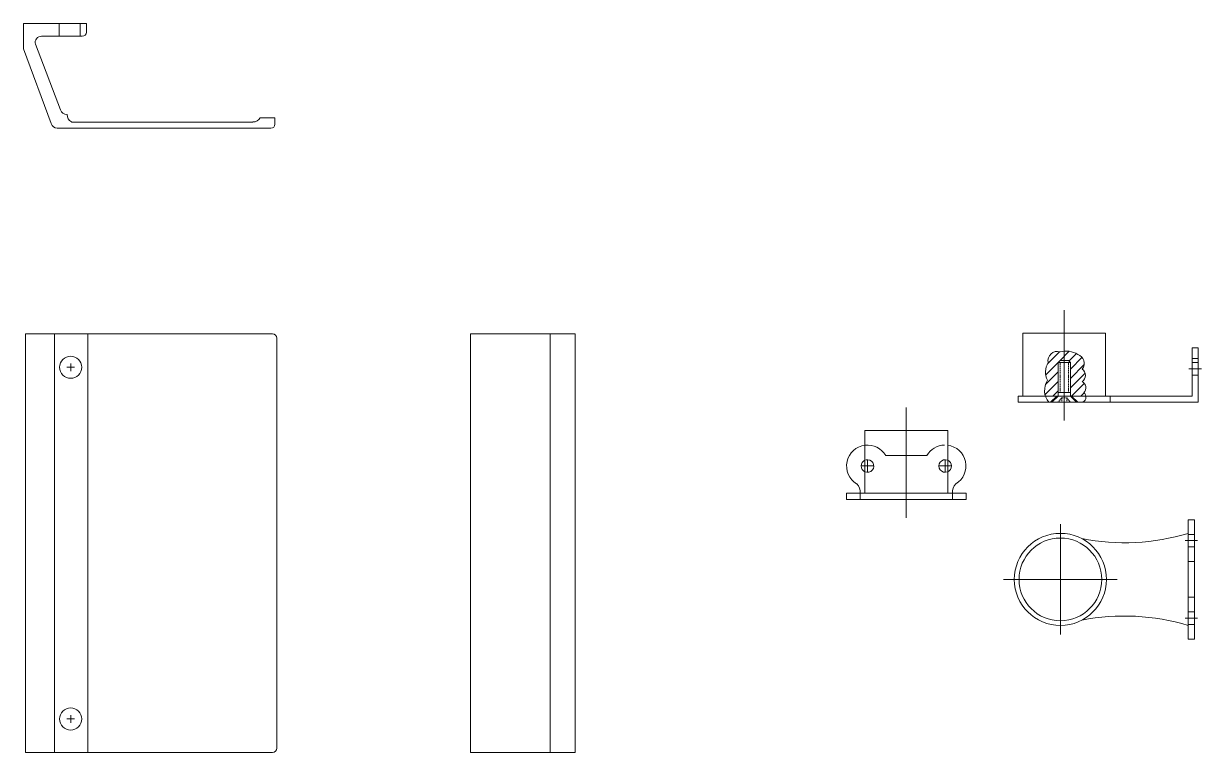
# Model space of a CAD drawing. Header units: millimetres. Extents: x 1459 to 16731, y 971 to 8404.
# Drawn here: x 3876 to 4438, y 1137 to 1485 of the extents above; entities that cross this region are included whole.
import ezdxf

# ---------------------------------------------------------------- set-up
doc = ezdxf.new("R2010")
doc.units = ezdxf.units.MM
doc.header["$LTSCALE"] = 0.5
doc.linetypes.add('DASHED', pattern=[2.881579, 1.921053, -0.960526])
doc.layers.get('0').update_dxf_attribs({"lineweight": 20})
doc.layers.add('Quincaillerie', color=150, linetype='Continuous', lineweight=20)
doc.layers.add('Texte', color=7, linetype='Continuous', lineweight=20)

# ---------------------------------------------------------------- blocks, each defined once
blk = doc.blocks.new('Aile de requin vue1')
at = {"layer": 'Quincaillerie'}
for p, q in [((0, 0), (0, -12.02)), ((0, 0), (30.01, 0)), ((16.93, 0.05), (16.93, -6)), ((26.96, 0.04), (26.96, -6.01)), ((30.01, 0), (30.01, -4.01)), ((5.65, -9.79), (17.71, -41.22)), ((28, -6.02), (8.56, -6.02)), ((0, -12.02), (13.19, -47.75)), ((20.62, -43.48), (20.78, -43.48)), ((112.95, -44.98), (119.99, -44.98)), ((119.99, -44.98), (119.99, -48)), ((16.1, -50.01), (117.98, -50.01)), ((22.87, -46.99), (109.45, -46.99)), ((117.98, -50.01), (107.9, -50.01))]:
    blk.add_line(p, q, dxfattribs=at)
for centre, radius, start, end in [((28, -4.01), 2.01, 270, 0), ((8.56, -9.03), 3.01, 90, 194.6254), ((20.62, -40.46), 3.01, 194.6254, 270), ((24.61, -43.58), 3.83, 178.4545, 242.2466), ((109.62, -43.19), 3.79, 267.64, 331.8476), ((16.1, -46.99), 3.01, 194.6254, 270), ((117.98, -48), 2.01, 270, 360)]:
    blk.add_arc(centre, radius, start, end, dxfattribs=at)
blk = doc.blocks.new('Aile de requin vue2')
at = {"layer": 'Quincaillerie'}
for p, q in [((118.01, 0), (0, 0)), ((0, 0), (0, -199.96)), ((13.96, -199.68), (13.96, 0.1)), ((29.87, -199.96), (29.87, 0)), ((120.02, -197.96), (120.02, -2.01)), ((23.43, -15.97), (19.82, -15.97)), ((21.63, -14.16), (21.63, -17.78)), ((23.43, -184.01), (19.82, -184.01)), ((21.63, -182.21), (21.63, -185.82)), ((0, -199.96), (118.01, -199.96))]:
    blk.add_line(p, q, dxfattribs=at)
for centre in [(21.63, -15.97), (21.63, -184.01)]:
    blk.add_circle(centre, 5.27, dxfattribs=at)
for centre, start, end in [((118.01, -2.01), 0, 90), ((118.01, -197.96), 270, 0)]:
    blk.add_arc(centre, 2.01, start, end, dxfattribs=at)
blk = doc.blocks.new('Aile de requin vue3')
at = {"layer": 'Quincaillerie'}
blk.add_line((-12.02, 0), (-12.02, -200), dxfattribs=at)
blk.add_lwpolyline([(0, 0), (0, -200), (-50, -200), (-50, 0)], close=True, dxfattribs=at)
blk = doc.blocks.new('Vis à tête plate en croix - 10 x 20 mm côté')
at = {"color": 0, "linetype": 'Continuous'}
for p, q in [((0, 9.84), (4.92, 4.92)), ((0, 9.84), (0, -9.84)), ((4.92, 4.92), (4.92, -4.92)), ((31.71, 4.92), (4.92, 4.92)), ((7.87, -4.92), (7.87, 4.92)), ((31.71, -4.92), (31.71, 4.92)), ((33.33, 3.3), (31.71, 4.92)), ((33.33, -3.3), (33.33, 3.3)), ((0, -9.84), (4.92, -4.92)), ((31.71, -4.92), (4.92, -4.92)), ((33.33, -3.3), (31.71, -4.92))]:
    blk.add_line(p, q, dxfattribs=at)
at = {"color": 0, "linetype": 'DASHED'}
for p, q in [((3.62, 1.97), (0, 4.95)), ((3.62, 1.97), (0, 1.97)), ((3.62, 1.97), (3.62, -1.97)), ((31.71, 3.3), (7.87, 3.3)), ((3.62, -1.97), (0, -1.97)), ((3.62, -1.97), (0, -4.95)), ((31.71, -3.3), (7.87, -3.3))]:
    blk.add_line(p, q, dxfattribs=at)
blk = doc.blocks.new('baton de marechal vue1')
at = {"layer": 'Quincaillerie'}
h = blk.add_hatch(dxfattribs=at)
h.set_pattern_fill('ANSI31', color=256, style=0)
h.set_pattern_definition([(45, (-3391.706, 2146.9195), (-2.245064, 2.245064), [])])
h.paths.add_polyline_path([(-55.38, 15.9, 0.520567), (-57.53, 22.89, 0.156924), (-64, 24.44), (-64, 20), (-62.02, 20), (-61.05, 19.03), (-61.05, 3), (-53.65, 3, 0.176393), (-54.57, 4.61, 0.520567), (-55.51, 9.86, 0.520567)])
h.paths.add_polyline_path([(-71.99, 10.53, 0.215727), (-72.97, 3), (-66.95, 3), (-66.95, 19.03), (-65.98, 20), (-64, 20), (-64, 24.44, 0.046847), (-66, 24.1, 0.578057), (-71.65, 18.96, 0.259587)])
for p, q in [((-64, 44.01), (-64, -8.7)), ((-3, 26), (-3, 3)), ((-3, 26), (0, 26)), ((0, 26), (0, 0)), ((-3, 21), (0, 21)), ((-4.5, 16), (1.5, 16)), ((-86, 3), (-3, 3)), ((-86, 3), (-86, 0)), ((-86, 0), (0, 0)), ((-70.5, 0), (-67.5, 3)), ((-57.5, 0), (-60.5, 3)), ((-42, 3), (-42, 0))]:
    blk.add_line(p, q, dxfattribs=at)
for points in [[(-83.75, 3), (-44.25, 3), (-44.25, 33), (-83.75, 33)], [(-3, 19), (0, 19), (0, 13), (-3, 13)]]:
    blk.add_lwpolyline(points, close=True, dxfattribs=at)
blk.add_lwpolyline([(-71.41, 0, -0.31465), (-71.99, 10.53, -0.259587), (-71.65, 18.96, -0.578057), (-66, 24.1, -0.205281), (-57.53, 22.89, -0.520567), (-55.38, 15.9, -0.520567), (-55.51, 9.86, -0.520567), (-54.57, 4.61, -0.520567), (-54.97, 0.18)], format="xyb", dxfattribs=at)
at = {"layer": 'Quincaillerie', "xscale": 0.599999999999909, "yscale": 0.599999999999909, "zscale": 0.599999999999909, "rotation": 90}
blk.add_blockref('Vis à tête plate en croix - 10 x 20 mm côté', (-64, 0), dxfattribs=at)
blk = doc.blocks.new('baton de marechal vue2')
at = {"layer": 'Quincaillerie'}
for p, q in [((-3, 28.5), (0, 28.5)), ((-3, 28.5), (-3, -28.5)), ((0, 28.5), (0, -28.5)), ((-64, 26.36), (-64, -26.36)), ((-4.5, 18.5), (1.5, 18.5)), ((-3, 8.5), (0, 8.5)), ((-36.89, 0), (-91.11, 0)), ((-3, -8.5), (0, -8.5)), ((-4.5, -18.5), (1.5, -18.5)), ((-3, -28.5), (0, -28.5))]:
    blk.add_line(p, q, dxfattribs=at)
for points in [[(-3, 21.5), (0, 21.5), (0, 15.5), (-3, 15.5)], [(-3, -21.5), (0, -21.5), (0, -15.5), (-3, -15.5)]]:
    blk.add_lwpolyline(points, close=True, dxfattribs=at)
for radius in [22, 19.75]:
    blk.add_circle((-64, 0), radius, dxfattribs=at)
for centre, start, end in [((-33.5, 123.11), 258.9568, 286.7859), ((-33.5, -123.11), 73.2141, 101.0432)]:
    blk.add_arc(centre, 105.61, start, end, dxfattribs=at)
blk = doc.blocks.new('baton de marechal vue3')
at = {"layer": 'Quincaillerie'}
for p, q in [((0, 44.01), (0, -8.7)), ((-18.5, 13), (-18.5, 19)), ((-9.84, 21), (9.84, 21)), ((18.5, 13), (18.5, 19)), ((-15.49, 16.01), (-21.49, 16.01)), ((21.5, 16), (15.5, 16)), ((-28.5, 3), (-22, 3)), ((-28.5, 0), (-28.5, 3)), ((-22, 0), (-28.5, 0)), ((-22, 3), (-22, 0)), ((-22, 3), (-22, 0)), ((22, 3), (22, 0)), ((28.5, 3), (22, 3)), ((22, 3), (22, 0)), ((22, 0), (28.5, 0)), ((28.5, 0), (28.5, 3))]:
    blk.add_line(p, q, dxfattribs=at)
for points in [[(-19.75, 3), (19.75, 3), (19.75, 33), (-19.75, 33)], [(-22, 3), (22, 3), (22, 0), (-22, 0)]]:
    blk.add_lwpolyline(points, close=True, dxfattribs=at)
for centre, radius, start, end in [((-18.5, 16), 10, 97.1667, 238.7284), ((-18.5, 16), 10, 30, 97.1667), ((18.5, 16), 10, 91.8129, 150), ((18.5, 16), 10, 301.2716, 82.8192), ((-18.5, 16), 3, 114.6243, 245.3757), ((-18.5, 16), 3, 245.3757, 106.5564), ((18.5, 16), 3, 65.3757, 294.6243), ((18.5, 16), 3, 294.6243, 65.3757), ((-27.3, 3.53), 5.33, 354.2522, 47.3361), ((27.3, 3.53), 5.33, 132.6639, 185.7478)]:
    blk.add_arc(centre, radius, start, end, dxfattribs=at)

msp = doc.modelspace()

# ---------------------------------------------------------------- block references
at = {"layer": 'Texte', "lineweight": 20}
for name, p in [('Aile de requin vue1', (3876.13, 1485.31, 0)), ('baton de marechal vue1', (4436.86, 1304.42)), ('Aile de requin vue2', (3877, 1337.15)), ('Aile de requin vue3', (4139.45, 1337.15)), ('baton de marechal vue3', (4297.48, 1258)), ('baton de marechal vue2', (4435.03, 1219.83))]:
    msp.add_blockref(name, p, dxfattribs=at)

doc.saveas('drawing.dxf')
